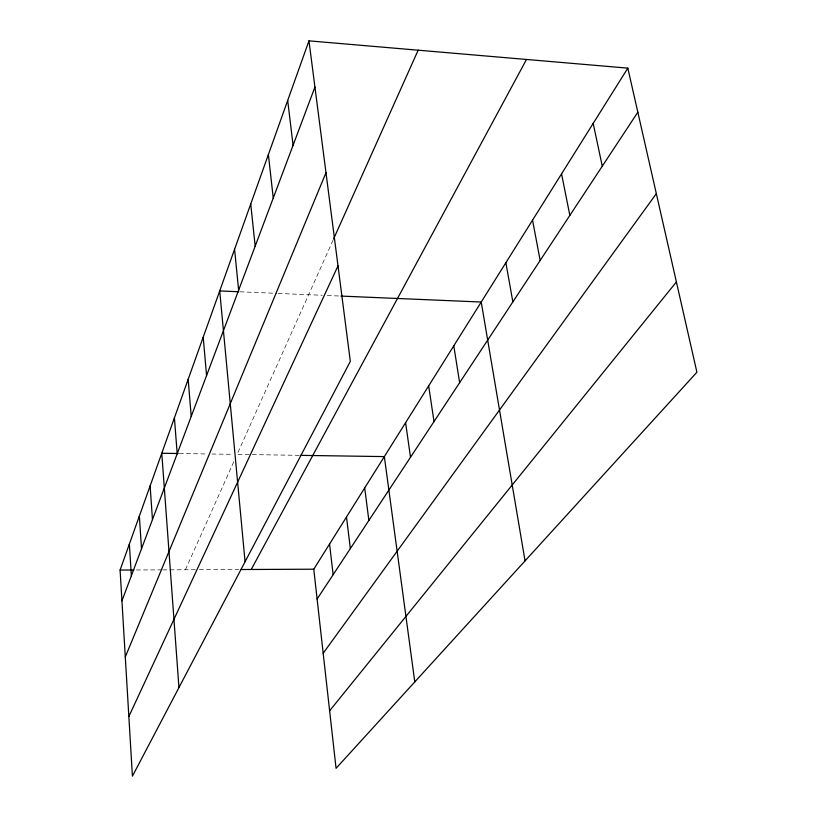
<?xml version="1.0" encoding="UTF-8"?>
<svg xmlns="http://www.w3.org/2000/svg" width="817" height="817" viewBox="0 0 817 817"><rect width="100%" height="100%" fill="white"/><g stroke="black" fill="none" stroke-linecap="round" stroke-linejoin="round"><path stroke-width="0.61" stroke-dasharray="4.08 3.06" d="M185.408 569.766L233.999 461.299M333.04 240.218L237.083 454.395L251.044 454.609M136.419 569.98L161.541 569.868M162.797 569.868L198.133 569.715M199.409 569.704L238.646 569.531M179.342 453.527L206.967 453.946M211.981 454.017L233.325 454.344M252.31 454.62L298.961 455.324M240.035 291.802L276.871 293.364M278.137 293.415L322.307 295.284M327.28 295.499L339.719 296.03"/><path stroke-width="1.23" d="M308.969 40.85L350.33 361.4L132.415 776.15L120.089 570.052L308.969 40.85L627.824 68.138L696.911 372.225L336.063 768.327L313.769 569.204L627.824 68.138M121.937 600.863L314.933 87.092M125.287 656.95L325.983 172.744M333.54 239.085L418.161 50.194M128.851 716.519L338.003 265.872M251.238 569.48L526.495 59.467M317.108 599.024L637.832 112.215M323.185 653.243L656.337 193.66M329.629 710.79L676.394 281.947M120.089 570.052L133.906 569.99M241.168 569.52L313.769 569.204M178.096 453.506L161.776 453.261L178.954 687.577M300.207 455.345L384.347 456.601L414.781 681.919M238.758 291.751L219.712 290.944L245.069 561.739M340.965 296.081L481.233 302.024L525.045 560.881M593.183 123.408L602.282 166.178M561.555 173.878L569.857 215.402M532.551 220.151L540.16 260.48M505.866 262.717L512.862 301.912M453.782 345.826L459.644 382.683M428.659 385.9L434.021 421.572M405.6 422.695L410.512 457.254M364.699 487.943L368.875 520.449M346.49 517.008L350.35 548.564M287.696 100.45L293.078 145.273M329.557 544.02L333.142 574.688M268.374 154.597L273.256 198.061M250.737 204.015L255.18 246.172M234.571 249.297L238.635 290.219M203.208 337.176L206.568 375.565M188.165 379.313L191.219 416.415M174.409 417.865L177.197 453.762M150.124 485.89L152.462 519.581M139.36 516.058L141.515 548.738M129.372 544.04L131.363 575.76"/></g></svg>
